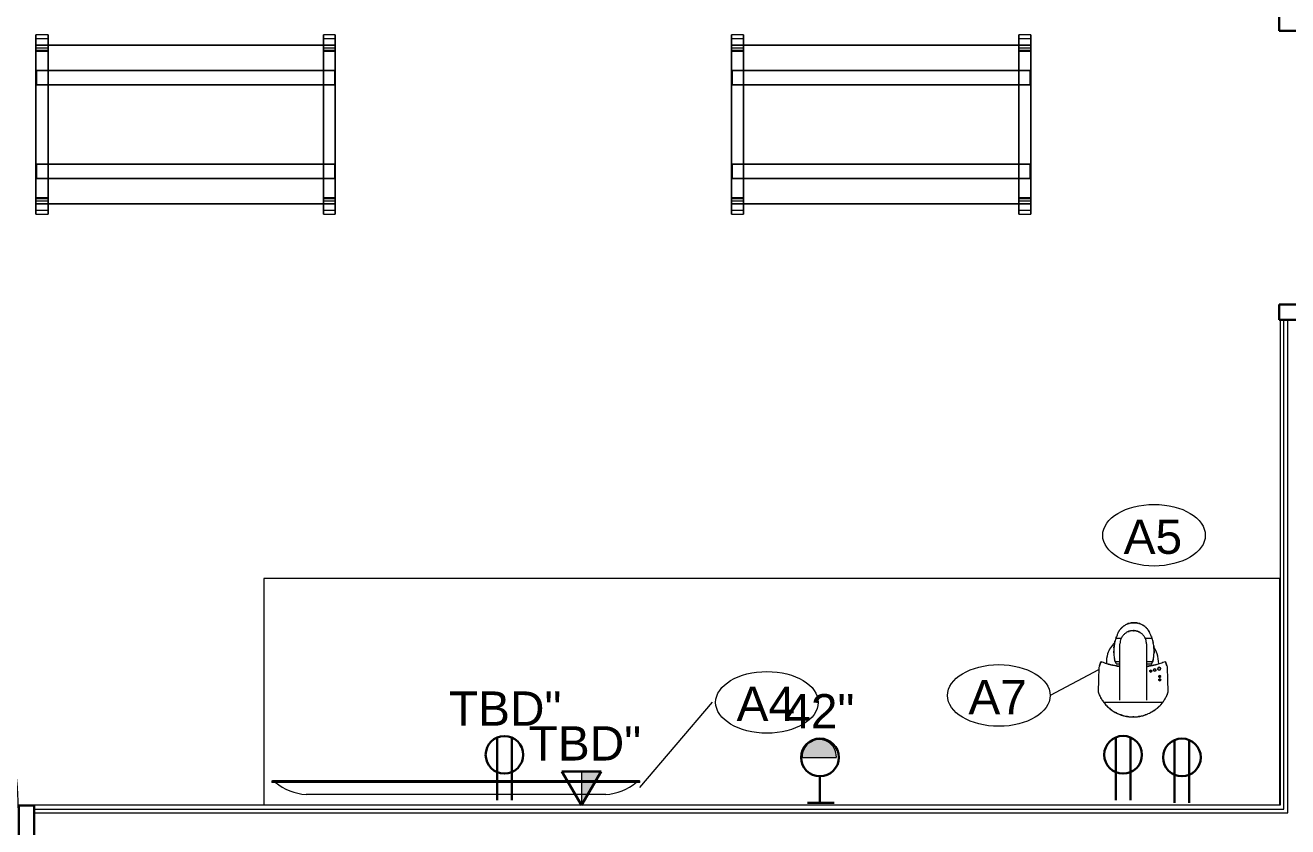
# Model space of a CAD drawing. Header units: inches. Extents: x -1176 to 1482, y -2527 to 978.
# Drawn here: x -269.2 to -103.2, y 353 to 458.4 of the extents above; entities that cross this region are included whole.
import ezdxf

# ---------------------------------------------------------------- set-up
doc = ezdxf.new("R2010")
doc.units = ezdxf.units.IN
doc.header["$MEASUREMENT"] = 0
for name, color, linetype, lineweight in [('A-ANNO-NOTE', 131, 'Continuous', 40), ('A-DOOR', 31, 'Continuous', 18), ('A-DOOR-FRAM', 31, 'Continuous', 30), ('A-WALL', 113, 'Continuous', 18), ('I-FURN', 30, 'Continuous', 9), ('I-WALL', 2, 'Continuous', 18), ('Q-CASE', 31, 'Continuous', 9), ('Q-SPCQ', 91, 'Continuous', 9), ('Q-SPCQ-IDEN', 132, 'Continuous', 9)]:
    doc.layers.add(name, color=color, linetype=linetype, lineweight=lineweight)
doc.styles.add('Arial', font='arial.ttf', dxfattribs={"height": 4.5})
doc.styles.add('Swis721 Lt BT', font='swissl.ttf', dxfattribs={"height": 4.5})

# ---------------------------------------------------------------- blocks, each defined once
blk = doc.blocks.new('Single Flush - D1 3_ X 8_-8250001-3rd Floor Power _ Signal')
at = {"layer": 'A-DOOR', "lineweight": 30}
for p, q in [((16.15625, -2.8125), (17.90625, -2.8125)), ((16.15625, -38.625), (16.15625, -2.8125)), ((17.90625, -2.8125), (17.90625, -38.625)), ((17.90625, -38.625), (16.15625, -38.625))]:
    blk.add_line(p, q, dxfattribs=at)
at = {"layer": 'A-DOOR', "lineweight": 9}
blk.add_arc((17.90625, -2.8125), 35.8125, 179.5, 270, dxfattribs=at)
at = {"layer": 'A-DOOR-FRAM'}
for p, q in [((-20, 2.9375), (-20, -2.8125)), ((-20, 2.9375), (-18, 2.9375)), ((-18, 2.9375), (-18, -2.8125)), ((18.000004, 2.9375), (18.000004, -2.8125)), ((18.000004, 2.9375), (20.000004, 2.9375)), ((20.000004, 2.9375), (20.000004, -2.8125)), ((-20, -2.8125), (-18, -2.8125)), ((18.000004, -2.8125), (20.000004, -2.8125))]:
    blk.add_line(p, q, dxfattribs=at)
blk = doc.blocks.new('Single Flush - D2 3_ X 8_-8252890-3rd Floor Power _ Signal')
at = {"layer": 'A-DOOR', "lineweight": 30}
for p, q in [((16.15625, 38.625), (16.15625, 2.8125)), ((17.90625, 38.625), (16.15625, 38.625)), ((17.90625, 2.8125), (17.90625, 38.625)), ((16.15625, 2.8125), (17.90625, 2.8125))]:
    blk.add_line(p, q, dxfattribs=at)
at = {"layer": 'A-DOOR', "lineweight": 9}
blk.add_arc((17.90625, 2.8125), 35.8125, 90, 180.5, dxfattribs=at)
at = {"layer": 'A-DOOR-FRAM'}
for p, q in [((-20, -2.9375), (-20, 2.8125)), ((-20, 2.8125), (-18, 2.8125)), ((-18, -2.9375), (-18, 2.8125)), ((18.000004, -2.9375), (18.000004, 2.8125)), ((18.000004, 2.8125), (20.000004, 2.8125)), ((20.000004, -2.9375), (20.000004, 2.8125)), ((-20, -2.9375), (-18, -2.9375)), ((18.000004, -2.9375), (20.000004, -2.9375))]:
    blk.add_line(p, q, dxfattribs=at)
blk = doc.blocks.new('iou_bench_straight - Default-6523744-3rd Floor Power _ Signal')
at = {"layer": 'I-FURN'}
for p, q in [((-16.73, 15.3), (-16.73, 16.64)), ((-16.73, 16.64), (-16.73, 16.17)), ((-15.16, 16.64), (-16.73, 16.64)), ((-15.16, 16.17), (-15.16, 16.64)), ((-15.16, 16.64), (-15.16, 15.3)), ((21.06, 15.3), (21.06, 16.64)), ((21.06, 16.64), (21.06, 16.17)), ((22.64, 16.64), (21.06, 16.64)), ((22.64, 16.17), (22.64, 16.64)), ((22.64, 16.64), (22.64, 15.3)), ((-16.73, 16.17), (-16.73, 15.34)), ((-16.73, 15.3), (-16.73, 16.17)), ((-16.73, 16.17), (-16.73, 15.3)), ((-16.73, 16.17), (-15.16, 16.17)), ((-16.73, 15.34), (-16.73, 15.3)), ((-16.73, 15.34), (-15.16, 15.34)), ((22.64, 15.3), (-16.73, 15.3)), ((-16.73, 15.3), (22.64, 15.3)), ((-16.73, 15.3), (-16.73, -5.57)), ((-16.73, -5.57), (-16.73, 15.3)), ((-16.73, 14.89), (-16.73, 15.28)), ((-16.73, 15.28), (-16.73, -5.56)), ((-16.73, 14.6), (-16.73, 15.28)), ((-16.73, 15.28), (-16.73, 14.9)), ((-15.16, 15.28), (-16.73, 15.28)), ((-15.16, 15.34), (-15.16, 16.17)), ((-15.16, 15.3), (-15.16, 16.17)), ((-15.16, 16.17), (-15.16, 15.3)), ((-15.16, 15.3), (-15.16, 15.34)), ((-15.16, 11.95), (-15.16, 15.28)), ((-15.16, 15.28), (-15.16, 14.89)), ((-15.16, 14.9), (-15.16, 15.28)), ((-15.16, 15.28), (-15.16, 14.6)), ((21.06, 16.17), (21.06, 15.34)), ((21.06, 15.3), (21.06, 16.17)), ((21.06, 16.17), (21.06, 15.3)), ((21.06, 16.17), (22.64, 16.17)), ((21.06, 15.34), (21.06, 15.3)), ((21.06, 15.34), (22.64, 15.34)), ((21.06, 14.89), (21.06, 15.28)), ((21.06, 15.28), (21.06, 11.95)), ((21.06, 14.6), (21.06, 15.28)), ((21.06, 15.28), (21.06, 14.9)), ((22.64, 15.28), (21.06, 15.28)), ((22.64, 15.34), (22.64, 16.17)), ((22.64, 15.3), (22.64, 16.17)), ((22.64, 16.17), (22.64, 15.3)), ((22.64, 15.3), (22.64, 15.34)), ((22.64, -5.57), (22.64, 15.3)), ((22.64, 15.3), (22.64, -5.57)), ((22.64, -5.56), (22.64, 15.28)), ((22.64, 15.28), (22.64, 14.89)), ((22.64, 14.9), (22.64, 15.28)), ((22.64, 15.28), (22.64, 14.6)), ((-15.16, 14.9), (-16.73, 14.9)), ((-16.73, -5.16), (-16.73, 14.89)), ((-16.73, 14.89), (-16.73, 14.51)), ((-15.16, 14.89), (-16.73, 14.89)), ((-16.73, -4.87), (-16.73, 14.6)), ((-15.16, 14.6), (-16.73, 14.6)), ((-16.73, 14.51), (-16.73, -4.78)), ((-16.73, 14.51), (-15.16, 14.51)), ((-15.16, 14.89), (-15.16, -5.16)), ((-15.16, 14.51), (-15.16, 14.89)), ((-15.16, 14.6), (-15.16, 11.95)), ((-15.16, 11.95), (-15.16, 14.51)), ((22.64, 14.9), (21.06, 14.9)), ((21.06, -5.16), (21.06, 14.89)), ((21.06, 14.89), (21.06, 14.51)), ((22.64, 14.89), (21.06, 14.89)), ((21.06, 11.95), (21.06, 14.6)), ((22.64, 14.6), (21.06, 14.6)), ((21.06, 14.51), (21.06, 11.95)), ((21.06, 14.51), (22.64, 14.51)), ((22.64, 14.89), (22.64, -5.16)), ((22.64, 14.51), (22.64, 14.89)), ((22.64, 14.6), (22.64, -4.87)), ((22.64, -4.78), (22.64, 14.51)), ((-15.16, 11.95), (-16.65, 11.95)), ((-16.65, 11.95), (22.56, 11.95)), ((-16.65, 11.95), (-16.65, 10.06)), ((-16.65, 10.06), (-16.65, 11.95)), ((21.06, 11.95), (-15.16, 11.95)), ((-15.16, 10.06), (-15.16, 11.95)), ((-15.16, 10.06), (-15.16, 11.95)), ((-15.16, 11.95), (-15.16, 10.06)), ((22.56, 11.95), (21.06, 11.95)), ((21.06, 11.95), (21.06, 10.06)), ((21.06, 10.06), (21.06, 11.95)), ((21.06, 11.95), (21.06, 10.06)), ((22.56, 10.06), (22.56, 11.95)), ((22.56, 11.95), (22.56, 10.06)), ((-16.65, 10.06), (-15.16, 10.06)), ((22.56, 10.06), (-16.65, 10.06)), ((-15.16, 10.06), (21.06, 10.06)), ((-15.16, -0.33), (-15.16, 10.06)), ((-15.16, -0.33), (-15.16, 10.06)), ((-15.16, 10.06), (-15.16, -0.33)), ((21.06, 10.06), (22.56, 10.06)), ((21.06, 10.06), (21.06, -0.33)), ((21.06, -0.33), (21.06, 10.06)), ((21.06, 10.06), (21.06, -0.33)), ((-15.16, -0.33), (-16.65, -0.33)), ((-16.65, -0.33), (22.56, -0.33)), ((-16.65, -0.33), (-16.65, -2.22)), ((-16.65, -2.22), (-16.65, -0.33)), ((21.06, -0.33), (-15.16, -0.33)), ((-15.16, -2.22), (-15.16, -0.33)), ((-15.16, -2.22), (-15.16, -0.33)), ((-15.16, -0.33), (-15.16, -2.22)), ((22.56, -0.33), (21.06, -0.33)), ((21.06, -0.33), (21.06, -2.22)), ((21.06, -2.22), (21.06, -0.33)), ((21.06, -0.33), (21.06, -2.22)), ((22.56, -2.22), (22.56, -0.33)), ((22.56, -0.33), (22.56, -2.22)), ((-16.65, -2.22), (-15.16, -2.22)), ((22.56, -2.22), (-16.65, -2.22)), ((-15.16, -2.22), (21.06, -2.22)), ((-15.16, -5.56), (-15.16, -2.22)), ((-15.16, -4.78), (-15.16, -2.22)), ((-15.16, -2.22), (-15.16, -4.87)), ((21.06, -2.22), (22.56, -2.22)), ((21.06, -2.22), (21.06, -5.56)), ((21.06, -4.87), (21.06, -2.22)), ((21.06, -2.22), (21.06, -4.78)), ((-16.73, -4.78), (-16.73, -5.16)), ((-15.16, -4.78), (-16.73, -4.78)), ((-16.73, -5.56), (-16.73, -4.87)), ((-16.73, -4.87), (-15.16, -4.87)), ((-15.16, -5.16), (-15.16, -4.78)), ((-15.16, -4.87), (-15.16, -5.56)), ((21.06, -4.78), (21.06, -5.16)), ((22.64, -4.78), (21.06, -4.78)), ((21.06, -5.56), (21.06, -4.87)), ((21.06, -4.87), (22.64, -4.87)), ((22.64, -5.16), (22.64, -4.78)), ((22.64, -4.87), (22.64, -5.56)), ((-16.73, -5.56), (-16.73, -5.16)), ((-16.73, -5.16), (-15.16, -5.16)), ((-16.73, -5.17), (-16.73, -5.56)), ((-16.73, -5.17), (-15.16, -5.17)), ((-16.73, -5.56), (-15.16, -5.56)), ((-16.73, -5.57), (22.64, -5.57)), ((22.64, -5.57), (-16.73, -5.57)), ((-16.73, -6.91), (-16.73, -5.57)), ((-16.73, -5.57), (-16.73, -5.61)), ((-16.73, -6.44), (-16.73, -5.57)), ((-16.73, -5.57), (-16.73, -6.44)), ((-16.73, -5.61), (-16.73, -6.44)), ((-15.16, -5.61), (-16.73, -5.61)), ((-16.73, -6.44), (-16.73, -6.91)), ((-15.16, -6.44), (-16.73, -6.44)), ((-15.16, -5.16), (-15.16, -5.56)), ((-15.16, -5.56), (-15.16, -5.17)), ((-15.16, -5.61), (-15.16, -5.57)), ((-15.16, -5.57), (-15.16, -6.91)), ((-15.16, -6.44), (-15.16, -5.57)), ((-15.16, -5.57), (-15.16, -6.44)), ((-15.16, -6.44), (-15.16, -5.61)), ((-15.16, -6.91), (-15.16, -6.44)), ((21.06, -5.56), (21.06, -5.16)), ((21.06, -5.16), (22.64, -5.16)), ((21.06, -5.17), (21.06, -5.56)), ((21.06, -5.17), (22.64, -5.17)), ((21.06, -5.56), (22.64, -5.56)), ((21.06, -6.91), (21.06, -5.57)), ((21.06, -5.57), (21.06, -5.61)), ((21.06, -6.44), (21.06, -5.57)), ((21.06, -5.57), (21.06, -6.44)), ((21.06, -5.61), (21.06, -6.44)), ((22.64, -5.61), (21.06, -5.61)), ((21.06, -6.44), (21.06, -6.91)), ((22.64, -6.44), (21.06, -6.44)), ((22.64, -5.16), (22.64, -5.56)), ((22.64, -5.56), (22.64, -5.17)), ((22.64, -5.61), (22.64, -5.57)), ((22.64, -5.57), (22.64, -6.91)), ((22.64, -6.44), (22.64, -5.57)), ((22.64, -5.57), (22.64, -6.44)), ((22.64, -6.44), (22.64, -5.61)), ((22.64, -6.91), (22.64, -6.44)), ((-16.73, -6.91), (-15.16, -6.91)), ((21.06, -6.91), (22.64, -6.91))]:
    blk.add_line(p, q, dxfattribs=at)
blk = doc.blocks.new('iou_bench_straight - Default-V8-3rd Floor Power _ Signal')
at = {"layer": 'I-FURN'}
for p, q in [((-16.73, 15.3), (-16.73, 16.64)), ((-16.73, 16.64), (-16.73, 16.17)), ((-15.16, 16.64), (-16.73, 16.64)), ((-15.16, 16.17), (-15.16, 16.64)), ((-15.16, 16.64), (-15.16, 15.3)), ((21.06, 15.3), (21.06, 16.64)), ((21.06, 16.64), (21.06, 16.17)), ((22.64, 16.64), (21.06, 16.64)), ((22.64, 16.17), (22.64, 16.64)), ((22.64, 16.64), (22.64, 15.3)), ((-16.73, 16.17), (-16.73, 15.34)), ((-16.73, 15.3), (-16.73, 16.17)), ((-16.73, 16.17), (-16.73, 15.3)), ((-16.73, 16.17), (-15.16, 16.17)), ((-16.73, 15.34), (-16.73, 15.3)), ((-16.73, 15.34), (-15.16, 15.34)), ((22.64, 15.3), (-16.73, 15.3)), ((-16.73, 15.3), (22.64, 15.3)), ((-16.73, 15.3), (-16.73, -5.57)), ((-16.73, -5.57), (-16.73, 15.3)), ((-16.73, 14.89), (-16.73, 15.28)), ((-16.73, 15.28), (-16.73, -5.56)), ((-16.73, 14.6), (-16.73, 15.28)), ((-16.73, 15.28), (-16.73, 14.9)), ((-15.16, 15.28), (-16.73, 15.28)), ((-15.16, 15.34), (-15.16, 16.17)), ((-15.16, 15.3), (-15.16, 16.17)), ((-15.16, 16.17), (-15.16, 15.3)), ((-15.16, 15.3), (-15.16, 15.34)), ((-15.16, 11.95), (-15.16, 15.28)), ((-15.16, 15.28), (-15.16, 14.89)), ((-15.16, 14.9), (-15.16, 15.28)), ((-15.16, 15.28), (-15.16, 14.6)), ((21.06, 16.17), (21.06, 15.34)), ((21.06, 15.3), (21.06, 16.17)), ((21.06, 16.17), (21.06, 15.3)), ((21.06, 16.17), (22.64, 16.17)), ((21.06, 15.34), (21.06, 15.3)), ((21.06, 15.34), (22.64, 15.34)), ((21.06, 14.89), (21.06, 15.28)), ((21.06, 15.28), (21.06, 11.95)), ((21.06, 14.6), (21.06, 15.28)), ((21.06, 15.28), (21.06, 14.9)), ((22.64, 15.28), (21.06, 15.28)), ((22.64, 15.34), (22.64, 16.17)), ((22.64, 15.3), (22.64, 16.17)), ((22.64, 16.17), (22.64, 15.3)), ((22.64, 15.3), (22.64, 15.34)), ((22.64, -5.57), (22.64, 15.3)), ((22.64, 15.3), (22.64, -5.57)), ((22.64, -5.56), (22.64, 15.28)), ((22.64, 15.28), (22.64, 14.89)), ((22.64, 14.9), (22.64, 15.28)), ((22.64, 15.28), (22.64, 14.6)), ((-15.16, 14.9), (-16.73, 14.9)), ((-16.73, -5.16), (-16.73, 14.89)), ((-16.73, 14.89), (-16.73, 14.51)), ((-15.16, 14.89), (-16.73, 14.89)), ((-16.73, -4.87), (-16.73, 14.6)), ((-15.16, 14.6), (-16.73, 14.6)), ((-16.73, 14.51), (-16.73, -4.78)), ((-16.73, 14.51), (-15.16, 14.51)), ((-15.16, 14.89), (-15.16, -5.16)), ((-15.16, 14.51), (-15.16, 14.89)), ((-15.16, 14.6), (-15.16, 11.95)), ((-15.16, 11.95), (-15.16, 14.51)), ((22.64, 14.9), (21.06, 14.9)), ((21.06, -5.16), (21.06, 14.89)), ((21.06, 14.89), (21.06, 14.51)), ((22.64, 14.89), (21.06, 14.89)), ((21.06, 11.95), (21.06, 14.6)), ((22.64, 14.6), (21.06, 14.6)), ((21.06, 14.51), (21.06, 11.95)), ((21.06, 14.51), (22.64, 14.51)), ((22.64, 14.89), (22.64, -5.16)), ((22.64, 14.51), (22.64, 14.89)), ((22.64, 14.6), (22.64, -4.87)), ((22.64, -4.78), (22.64, 14.51)), ((-15.16, 11.95), (-16.65, 11.95)), ((-16.65, 11.95), (22.56, 11.95)), ((-16.65, 11.95), (-16.65, 10.06)), ((-16.65, 10.06), (-16.65, 11.95)), ((21.06, 11.95), (-15.16, 11.95)), ((-15.16, 10.06), (-15.16, 11.95)), ((-15.16, 10.06), (-15.16, 11.95)), ((-15.16, 11.95), (-15.16, 10.06)), ((22.56, 11.95), (21.06, 11.95)), ((21.06, 11.95), (21.06, 10.06)), ((21.06, 10.06), (21.06, 11.95)), ((21.06, 11.95), (21.06, 10.06)), ((22.56, 10.06), (22.56, 11.95)), ((22.56, 11.95), (22.56, 10.06)), ((-16.65, 10.06), (-15.16, 10.06)), ((22.56, 10.06), (-16.65, 10.06)), ((-15.16, 10.06), (21.06, 10.06)), ((-15.16, -0.33), (-15.16, 10.06)), ((-15.16, -0.33), (-15.16, 10.06)), ((-15.16, 10.06), (-15.16, -0.33)), ((21.06, 10.06), (22.56, 10.06)), ((21.06, 10.06), (21.06, -0.33)), ((21.06, -0.33), (21.06, 10.06)), ((21.06, 10.06), (21.06, -0.33)), ((-15.16, -0.33), (-16.65, -0.33)), ((-16.65, -0.33), (22.56, -0.33)), ((-16.65, -0.33), (-16.65, -2.22)), ((-16.65, -2.22), (-16.65, -0.33)), ((21.06, -0.33), (-15.16, -0.33)), ((-15.16, -2.22), (-15.16, -0.33)), ((-15.16, -2.22), (-15.16, -0.33)), ((-15.16, -0.33), (-15.16, -2.22)), ((22.56, -0.33), (21.06, -0.33)), ((21.06, -0.33), (21.06, -2.22)), ((21.06, -2.22), (21.06, -0.33)), ((21.06, -0.33), (21.06, -2.22)), ((22.56, -2.22), (22.56, -0.33)), ((22.56, -0.33), (22.56, -2.22)), ((-16.65, -2.22), (-15.16, -2.22)), ((22.56, -2.22), (-16.65, -2.22)), ((-15.16, -2.22), (21.06, -2.22)), ((-15.16, -5.56), (-15.16, -2.22)), ((-15.16, -4.78), (-15.16, -2.22)), ((-15.16, -2.22), (-15.16, -4.87)), ((21.06, -2.22), (22.56, -2.22)), ((21.06, -2.22), (21.06, -5.56)), ((21.06, -4.87), (21.06, -2.22)), ((21.06, -2.22), (21.06, -4.78)), ((-16.73, -4.78), (-16.73, -5.16)), ((-15.16, -4.78), (-16.73, -4.78)), ((-16.73, -5.56), (-16.73, -4.87)), ((-16.73, -4.87), (-15.16, -4.87)), ((-15.16, -5.16), (-15.16, -4.78)), ((-15.16, -4.87), (-15.16, -5.56)), ((21.06, -4.78), (21.06, -5.16)), ((22.64, -4.78), (21.06, -4.78)), ((21.06, -5.56), (21.06, -4.87)), ((21.06, -4.87), (22.64, -4.87)), ((22.64, -5.16), (22.64, -4.78)), ((22.64, -4.87), (22.64, -5.56)), ((-16.73, -5.56), (-16.73, -5.16)), ((-16.73, -5.16), (-15.16, -5.16)), ((-16.73, -5.17), (-16.73, -5.56)), ((-16.73, -5.17), (-15.16, -5.17)), ((-16.73, -5.56), (-15.16, -5.56)), ((-16.73, -5.57), (22.64, -5.57)), ((22.64, -5.57), (-16.73, -5.57)), ((-16.73, -6.91), (-16.73, -5.57)), ((-16.73, -5.57), (-16.73, -5.61)), ((-16.73, -6.44), (-16.73, -5.57)), ((-16.73, -5.57), (-16.73, -6.44)), ((-16.73, -5.61), (-16.73, -6.44)), ((-15.16, -5.61), (-16.73, -5.61)), ((-16.73, -6.44), (-16.73, -6.91)), ((-15.16, -6.44), (-16.73, -6.44)), ((-15.16, -5.16), (-15.16, -5.56)), ((-15.16, -5.56), (-15.16, -5.17)), ((-15.16, -5.61), (-15.16, -5.57)), ((-15.16, -5.57), (-15.16, -6.91)), ((-15.16, -6.44), (-15.16, -5.57)), ((-15.16, -5.57), (-15.16, -6.44)), ((-15.16, -6.44), (-15.16, -5.61)), ((-15.16, -6.91), (-15.16, -6.44)), ((21.06, -5.56), (21.06, -5.16)), ((21.06, -5.16), (22.64, -5.16)), ((21.06, -5.17), (21.06, -5.56)), ((21.06, -5.17), (22.64, -5.17)), ((21.06, -5.56), (22.64, -5.56)), ((21.06, -6.91), (21.06, -5.57)), ((21.06, -5.57), (21.06, -5.61)), ((21.06, -6.44), (21.06, -5.57)), ((21.06, -5.57), (21.06, -6.44)), ((21.06, -5.61), (21.06, -6.44)), ((22.64, -5.61), (21.06, -5.61)), ((21.06, -6.44), (21.06, -6.91)), ((22.64, -6.44), (21.06, -6.44)), ((22.64, -5.16), (22.64, -5.56)), ((22.64, -5.56), (22.64, -5.17)), ((22.64, -5.61), (22.64, -5.57)), ((22.64, -5.57), (22.64, -6.91)), ((22.64, -6.44), (22.64, -5.57)), ((22.64, -5.57), (22.64, -6.44)), ((22.64, -6.44), (22.64, -5.61)), ((22.64, -6.91), (22.64, -6.44)), ((-16.73, -6.91), (-15.16, -6.91)), ((21.06, -6.91), (22.64, -6.91))]:
    blk.add_line(p, q, dxfattribs=at)
blk = doc.blocks.new('A-Flat_Screen_TV - OLED 55BGP 55_-7077464-3rd Floor Power _ Signal')
at = {"layer": 'Q-SPCQ'}
for p, q in [((-24.14, 0.06), (24.14, 0.06)), ((-24.14, 0.06), (-24.14, 0)), ((24.14, 0), (24.14, 0.06)), ((-24.2, 0), (24.2, 0)), ((-24.2, 0), (-24.2, -0.19)), ((24.2, -0.19), (-24.2, -0.19)), ((24.2, -0.19), (24.2, 0)), ((19.7, -1.81), (-19.7, -1.81))]:
    blk.add_line(p, q, dxfattribs=at)
for centre, start, end in [((-19.1, 5.58), 231.0344, 265.3628), ((19.1, 5.58), 274.6372, 308.9656)]:
    blk.add_arc(centre, 7.41, start, end, dxfattribs=at)
blk = doc.blocks.new('Desk64 - Desk-7130718-3rd Floor Power _ Signal')
at = {"layer": 'Q-CASE'}
for p, q in [((2338.85, 451.01), (2205.18, 451.01)), ((2205.18, 451.01), (2205.18, 421.18)), ((2338.85, 421.18), (2338.85, 451.01))]:
    blk.add_line(p, q, dxfattribs=at)
blk = doc.blocks.new('Keurig_Coffee_Maker_18764 - Keurig_Coffee_Maker_18764-V68-3rd Floor Power _ Signal')
at = {"layer": 'Q-SPCQ'}
for p, q in [((-1.56, 3.82), (-2.29, 3.82)), ((-0.61, 4.75), (-0.53, 4.77)), ((-0.53, 4.77), (-0.61, 4.75)), ((-0.61, 4.75), (-0.53, 4.77)), ((-0.53, 4.77), (-0.61, 4.75)), ((-0.61, 4.75), (-0.53, 4.77)), ((-0.53, 4.77), (-0.61, 4.75)), ((-0.61, 4.75), (-0.6, 4.72)), ((-0.61, 4.75), (-0.6, 4.72)), ((-0.61, 4.75), (-0.6, 4.72)), ((-0.6, 4.72), (-0.52, 4.74)), ((-0.52, 4.74), (-0.6, 4.72)), ((-0.6, 4.72), (-0.52, 4.74)), ((-0.52, 4.74), (-0.6, 4.72)), ((-0.6, 4.72), (-0.52, 4.74)), ((-0.52, 4.74), (-0.6, 4.72)), ((-0.52, 4.74), (-0.53, 4.77)), ((-0.52, 4.74), (-0.53, 4.77)), ((-0.52, 4.74), (-0.53, 4.77)), ((-0.51, 4.78), (-0.43, 4.8)), ((-0.51, 4.78), (-0.51, 4.75)), ((-0.43, 4.77), (-0.51, 4.75)), ((-0.43, 4.8), (-0.36, 4.82)), ((-0.43, 4.77), (-0.43, 4.8)), ((-0.35, 4.79), (-0.43, 4.77)), ((-0.36, 4.82), (-0.35, 4.79)), ((-0.31, 4.83), (-0.11, 4.85)), ((-0.31, 4.83), (-0.3, 4.8)), ((-0.11, 4.82), (-0.3, 4.8)), ((-0.11, 4.85), (-0.11, 4.82)), ((-0.04, 4.86), (0.03, 4.85)), ((-0.04, 4.86), (-0.04, 4.82)), ((0.03, 4.82), (-0.04, 4.82)), ((0.03, 4.85), (0.13, 4.85)), ((0.13, 4.85), (0.03, 4.85)), ((0.03, 4.82), (0.03, 4.85)), ((0.03, 4.82), (0.12, 4.82)), ((0.12, 4.82), (0.03, 4.82)), ((0.13, 4.85), (0.12, 4.82)), ((0.2, 4.81), (0.12, 4.82)), ((0.13, 4.85), (0.2, 4.84)), ((0.2, 4.84), (0.2, 4.81)), ((0.27, 4.8), (0.28, 4.83)), ((0.3, 4.8), (0.27, 4.8)), ((0.28, 4.83), (0.44, 4.8)), ((0.43, 4.77), (0.36, 4.78)), ((0.49, 4.75), (0.43, 4.77)), ((0.44, 4.8), (0.5, 4.78)), ((0.44, 4.8), (0.44, 4.8)), ((0.44, 4.8), (0.44, 4.8)), ((0.45, 4.8), (0.44, 4.77)), ((0.47, 4.79), (0.46, 4.76)), ((0.52, 4.75), (0.46, 4.76)), ((0.46, 4.76), (0.49, 4.75)), ((0.5, 4.78), (0.47, 4.79)), ((0.47, 4.79), (0.52, 4.78)), ((0.49, 4.75), (0.5, 4.78)), ((0.5, 4.78), (0.49, 4.75)), ((0.5, 4.78), (0.49, 4.75)), ((0.49, 4.75), (0.49, 4.75)), ((0.5, 4.75), (0.51, 4.78)), ((0.5, 4.78), (0.5, 4.78)), ((0.52, 4.78), (0.52, 4.75)), ((0.58, 4.76), (0.57, 4.73)), ((0.64, 4.7), (0.57, 4.73)), ((0.58, 4.76), (0.65, 4.73)), ((0.64, 4.7), (0.65, 4.73)), ((0.71, 4.71), (0.7, 4.68)), ((0.74, 4.66), (0.7, 4.68)), ((0.7, 4.68), (0.74, 4.66)), ((0.75, 4.69), (0.71, 4.71)), ((0.71, 4.71), (0.76, 4.68)), ((0.89, 4.58), (0.74, 4.66)), ((0.76, 4.68), (0.9, 4.61)), ((0.91, 4.61), (0.89, 4.58)), ((0.9, 4.61), (0.89, 4.58)), ((2.47, 3.82), (1.56, 3.82)), ((-1.75, -4.31), (-1.75, 3.08)), ((1.75, 3.08), (1.75, -4.31)), ((-2.38, 0.79), (-1.75, 0.79)), ((-2.24, 0.47), (-1.75, 0.47)), ((1.75, 0.79), (2.56, 0.79)), ((1.75, 0.47), (2.42, 0.47)), ((-3.9, -4.57), (3.9, -4.57)), ((0, -6.52), (-0.05, -6.52)), ((0, -6.52), (-0.05, -6.52)), ((2.55, -5.79), (2.53, -5.79))]:
    blk.add_line(p, q, dxfattribs=at)
at = {"layer": 'Q-SPCQ', "flags": 128}
for points in [[(-4.52, -0.02), (-4.56, -1.59), (-4.6, -3.21)], [(4.6, -3.21), (4.56, -1.59), (4.52, -0.02)]]:
    blk.add_lwpolyline(points, dxfattribs=at)
at = {"layer": 'Q-SPCQ'}
for centre, radius, start, end in [((-0.11, 0.74), 3.42, 162.0251, 183.9632), ((-0.11, 0.74), 3.42, 133.2151, 162.0251), ((-0.11, 0.74), 3.42, 17.9749, 33.9816), ((-1.51, 0.29), 4.88, 2.0734, 17.9749), ((0, 12.51), 12.51, 252.7803, 257.1927), ((0, 12.51), 12.51, 253.7595, 261.925), ((0, 12.51), 12.51, 259.0261, 261.9487), ((0, 12.51), 12.51, 278.0789, 285.4279), ((3.4, -0.17), 0.187, 90, 270), ((3.4, -0.17), 0.187, 270, 90), ((2.3, -0.48), 0.125, 90, 270), ((2.3, -0.48), 0.125, 270, 90), ((2.84, -0.34), 0.156, 90, 270), ((2.84, -0.34), 0.156, 270, 90), ((3.48, -1.19), 0.125, 90, 270), ((3.48, -1.64), 0.125, 90, 270), ((3.48, -1.19), 0.125, 270, 90), ((3.48, -1.64), 0.125, 270, 90), ((-0.02, -1.68), 4.83, 219.3983, 221.0457), ((-0.02, -1.68), 4.83, 228.1639, 230.5343), ((-0.02, -1.68), 4.83, 239.6592, 240.0724)]:
    blk.add_arc(centre, radius, start, end, dxfattribs=at)
for points, knots in [([(2.14, 4.62), (2.07, 4.77), (1.89, 5.05), (1.52, 5.4), (1.09, 5.67), (0.61, 5.84), (0.09, 5.9), (-0.42, 5.84), (-0.91, 5.67), (-1.27, 5.44), (-1.52, 5.22), (-1.75, 4.98), (-1.88, 4.77), (-1.96, 4.62)], [0, 0, 0, 0, 0.1, 0.2, 0.3, 0.4, 0.5, 0.6, 0.7, 0.8, 0.85, 0.9, 1, 1, 1, 1]), ([(-1.9, 4.72), (-1.84, 4.83), (-1.7, 5.03), (-1.52, 5.23), (-1.41, 5.32), (-1.39, 5.34)], [0, 0, 0, 0, 0.3333333, 0.6666667, 0.7278989, 0.7278989, 0.7278989, 0.7278989]), ([(-0.84, 5.68), (-0.81, 5.69), (-0.71, 5.73), (-0.61, 5.77), (-0.54, 5.79)], [0.1340386, 0.1340386, 0.1340386, 0.1340386, 0.1666667, 0.256932, 0.256932, 0.256932, 0.256932]), ([(-0.38, 5.83), (-0.37, 5.83), (-0.07, 5.89), (0.25, 5.88), (0.55, 5.83), (0.57, 5.83)], [0.3167664, 0.3167664, 0.3167664, 0.3167664, 0.3333333, 0.6666667, 0.6830273, 0.6830273, 0.6830273, 0.6830273]), ([(0.72, 5.79), (0.8, 5.77), (0.9, 5.74), (1, 5.69), (1.02, 5.68)], [0.7426327, 0.7426327, 0.7426327, 0.7426327, 0.8333333, 0.8657703, 0.8657703, 0.8657703, 0.8657703]), ([(1.57, 5.34), (1.59, 5.32), (1.7, 5.23), (1.89, 5.03), (2.02, 4.83), (2.09, 4.72)], [0.2720939, 0.2720939, 0.2720939, 0.2720939, 0.3333333, 0.6666667, 1, 1, 1, 1]), ([(1.75, 3.08), (1.75, 3.18), (1.73, 3.38), (1.66, 3.67), (1.55, 3.9), (1.45, 4.07), (1.36, 4.19), (1.26, 4.3), (1.14, 4.4), (1.02, 4.5), (0.9, 4.58), (0.76, 4.65), (0.62, 4.72), (0.47, 4.77), (0.3, 4.8), (0.12, 4.83), (-0.08, 4.83), (-0.28, 4.81), (-0.47, 4.77), (-0.65, 4.7), (-0.83, 4.62), (-0.99, 4.52), (-1.15, 4.4), (-1.28, 4.27), (-1.4, 4.13), (-1.51, 3.97), (-1.62, 3.75), (-1.72, 3.46), (-1.75, 3.21), (-1.75, 3.08)], [0, 0, 0, 0, 0.055556, 0.111111, 0.166667, 0.194444, 0.222222, 0.25, 0.277778, 0.305556, 0.333333, 0.361111, 0.388889, 0.416667, 0.444444, 0.479167, 0.513889, 0.548611, 0.583333, 0.618056, 0.652778, 0.6875, 0.722222, 0.756944, 0.791667, 0.826389, 0.861111, 0.930556, 1, 1, 1, 1]), ([(2.39, 4.05), (2.4, 4.03), (2.42, 3.98), (2.43, 3.94), (2.44, 3.93)], [0.17849533, 0.17849533, 0.17849533, 0.17849533, 0.2, 0.21629659, 0.21629659, 0.21629659, 0.21629659]), ([(2.56, 3.52), (2.58, 3.45), (2.6, 3.36), (2.62, 3.27), (2.62, 3.26)], [0.3370694, 0.3370694, 0.3370694, 0.3370694, 0.4, 0.41654848, 0.41654848, 0.41654848, 0.41654848]), ([(-2.54, 2.59), (-2.54, 2.6), (-2.53, 2.69), (-2.52, 2.78), (-2.51, 2.86)], [0.38887206, 0.38887206, 0.38887206, 0.38887206, 0.4, 0.46606846, 0.46606846, 0.46606846, 0.46606846]), ([(-1.75, 0.12), (-1.82, 0.13), (-2.22, 0.19), (-2.62, 0.27), (-2.94, 0.35)], [0.7961311, 0.7961311, 0.7961311, 0.7961311, 0.8333333, 1, 1, 1, 1]), ([(-2.33, 0.67), (-2.34, 0.68), (-2.34, 0.7), (-2.36, 0.74), (-2.38, 0.79), (-2.39, 0.83), (-2.4, 0.85)], [0.8338778, 0.8338778, 0.8338778, 0.8338778, 0.8611111, 0.8888889, 0.9444444, 1, 1, 1, 1]), ([(-2.38, 0.79), (-2.37, 0.77), (-2.36, 0.73), (-2.34, 0.68), (-2.32, 0.65), (-2.31, 0.62), (-2.3, 0.6), (-2.29, 0.58), (-2.28, 0.56), (-2.27, 0.54), (-2.26, 0.52), (-2.26, 0.51), (-2.25, 0.49), (-2.24, 0.48), (-2.24, 0.47), (-2.24, 0.47), (-2.24, 0.47)], [0, 0, 0, 0, 0.0555556, 0.1111111, 0.1388889, 0.1666667, 0.1944444, 0.2222222, 0.25, 0.2777778, 0.3055556, 0.3333333, 0.3611111, 0.3888889, 0.4444444, 0.4737946, 0.4737946, 0.4737946, 0.4737946]), ([(2.94, 0.35), (2.62, 0.27), (2.22, 0.19), (1.82, 0.13), (1.75, 0.12)], [0, 0, 0, 0, 0.1666667, 0.2038782, 0.2038782, 0.2038782, 0.2038782]), ([(1.86, 0.14), (1.93, 0.15), (2.29, 0.21), (2.65, 0.28), (2.94, 0.35)], [0.8149744, 0.8149744, 0.8149744, 0.8149744, 0.85, 1, 1, 1, 1]), ([(2.42, 0.47), (2.42, 0.47), (2.42, 0.47), (2.43, 0.48), (2.43, 0.49), (2.44, 0.51), (2.45, 0.53), (2.46, 0.55), (2.47, 0.57), (2.48, 0.58), (2.48, 0.6), (2.49, 0.62), (2.51, 0.66), (2.53, 0.72), (2.55, 0.76), (2.56, 0.79)], [0.5262054, 0.5262054, 0.5262054, 0.5262054, 0.5555556, 0.6111111, 0.6388889, 0.6666667, 0.7083333, 0.75, 0.7708333, 0.78125, 0.7916667, 0.8333333, 0.875, 0.9166667, 1, 1, 1, 1]), ([(2.58, 0.85), (2.58, 0.83), (2.56, 0.79), (2.54, 0.74), (2.53, 0.7), (2.52, 0.68), (2.52, 0.67)], [0, 0, 0, 0, 0.0555556, 0.1111111, 0.1388889, 0.1661222, 0.1661222, 0.1661222, 0.1661222]), ([(3.33, 0.01), (3.34, 0.01), (3.36, 0.02), (3.38, 0.02), (3.4, 0.02)], [0.8888889, 0.8888889, 0.8888889, 0.8888889, 0.9305556, 1, 1, 1, 1]), ([(3.4, 0.02), (3.41, 0.02), (3.42, 0.02), (3.44, 0.01), (3.44, 0.01)], [0, 0, 0, 0, 0.05555556, 0.07172864, 0.07172864, 0.07172864, 0.07172864]), ([(2.3, -0.6), (2.3, -0.6), (2.28, -0.6), (2.26, -0.6), (2.24, -0.59), (2.23, -0.58), (2.22, -0.57), (2.21, -0.56), (2.19, -0.53), (2.18, -0.5), (2.18, -0.46), (2.19, -0.42), (2.2, -0.4), (2.22, -0.39), (2.23, -0.38), (2.26, -0.36), (2.28, -0.35), (2.3, -0.35)], [0, 0, 0, 0, 0.055556, 0.111111, 0.166667, 0.194444, 0.222222, 0.277778, 0.333333, 0.444444, 0.583333, 0.652778, 0.722222, 0.756944, 0.791667, 0.861111, 1, 1, 1, 1]), ([(2.3, -0.35), (2.31, -0.35), (2.32, -0.36), (2.34, -0.36), (2.35, -0.36), (2.36, -0.37), (2.38, -0.38), (2.39, -0.39), (2.4, -0.4), (2.42, -0.42), (2.43, -0.46), (2.43, -0.5), (2.42, -0.54), (2.4, -0.55), (2.39, -0.57), (2.38, -0.58), (2.35, -0.6), (2.32, -0.6), (2.3, -0.6)], [0, 0, 0, 0, 0.055556, 0.083333, 0.111111, 0.166667, 0.194444, 0.222222, 0.277778, 0.333333, 0.444444, 0.583333, 0.652778, 0.722222, 0.756944, 0.791667, 0.861111, 1, 1, 1, 1]), ([(2.74, -0.45), (2.73, -0.45), (2.72, -0.43), (2.7, -0.4), (2.68, -0.36), (2.69, -0.31), (2.7, -0.26), (2.72, -0.24), (2.73, -0.22), (2.74, -0.21), (2.76, -0.2), (2.77, -0.2), (2.78, -0.19), (2.79, -0.19)], [0.2222222, 0.2222222, 0.2222222, 0.2222222, 0.2777778, 0.3333333, 0.4444444, 0.5833333, 0.6527778, 0.7222222, 0.7569444, 0.7916667, 0.8263889, 0.8611111, 0.8888889, 0.8888889, 0.8888889, 0.8888889]), ([(2.84, -0.18), (2.85, -0.18), (2.87, -0.18), (2.88, -0.18), (2.9, -0.19), (2.92, -0.2), (2.93, -0.21), (2.94, -0.21), (2.94, -0.22)], [0, 0, 0, 0, 0.0555556, 0.0833333, 0.1111111, 0.1666667, 0.1944444, 0.2222222, 0.2222222, 0.2222222, 0.2222222]), ([(2.98, -0.26), (2.99, -0.27), (3, -0.31), (3, -0.36), (2.98, -0.41), (2.97, -0.43), (2.95, -0.45), (2.94, -0.46), (2.93, -0.47), (2.89, -0.48), (2.87, -0.49), (2.84, -0.49)], [0.3333333, 0.3333333, 0.3333333, 0.3333333, 0.4444444, 0.5833333, 0.6527778, 0.7222222, 0.7569444, 0.7916667, 0.8263889, 0.8611111, 1, 1, 1, 1]), ([(3.21, -0.14), (3.21, -0.13), (3.22, -0.11), (3.22, -0.09), (3.23, -0.08), (3.23, -0.08)], [0.5555556, 0.5555556, 0.5555556, 0.5555556, 0.5833333, 0.6527778, 0.6666667, 0.6666667, 0.6666667, 0.6666667]), ([(3.27, -0.31), (3.27, -0.3), (3.25, -0.29), (3.23, -0.25), (3.21, -0.21), (3.21, -0.18), (3.21, -0.17)], [0.2222222, 0.2222222, 0.2222222, 0.2222222, 0.2777778, 0.3333333, 0.4444444, 0.4882459, 0.4882459, 0.4882459, 0.4882459]), ([(3.4, -0.36), (3.39, -0.36), (3.37, -0.35), (3.35, -0.35), (3.34, -0.35), (3.33, -0.34)], [0, 0, 0, 0, 0.0555556, 0.0833333, 0.1111111, 0.1111111, 0.1111111, 0.1111111]), ([(3.48, -1.31), (3.47, -1.31), (3.46, -1.31), (3.44, -1.31), (3.42, -1.3), (3.4, -1.28), (3.39, -1.27), (3.37, -1.24), (3.36, -1.21), (3.36, -1.16), (3.37, -1.13), (3.38, -1.11), (3.39, -1.1), (3.41, -1.09), (3.44, -1.07), (3.46, -1.06), (3.48, -1.06)], [0, 0, 0, 0, 0.055556, 0.111111, 0.166667, 0.222222, 0.277778, 0.333333, 0.444444, 0.583333, 0.652778, 0.722222, 0.756944, 0.791667, 0.861111, 1, 1, 1, 1]), ([(3.36, -1.66), (3.36, -1.64), (3.36, -1.61), (3.37, -1.58), (3.39, -1.56), (3.4, -1.54), (3.44, -1.52), (3.46, -1.51), (3.48, -1.51)], [0.4444444, 0.4444444, 0.4444444, 0.4444444, 0.5833333, 0.6527778, 0.7222222, 0.7916667, 0.8611111, 1, 1, 1, 1]), ([(3.48, -1.06), (3.49, -1.06), (3.51, -1.06), (3.53, -1.07), (3.55, -1.08), (3.56, -1.09), (3.58, -1.11), (3.6, -1.13), (3.61, -1.17), (3.61, -1.19), (3.61, -1.21)], [0, 0, 0, 0, 0.0555556, 0.1111111, 0.1666667, 0.2222222, 0.2777778, 0.3333333, 0.4444444, 0.5555556, 0.5555556, 0.5555556, 0.5555556]), ([(3.59, -1.25), (3.59, -1.26), (3.58, -1.27), (3.56, -1.29), (3.53, -1.31), (3.5, -1.31), (3.48, -1.31)], [0.6666667, 0.6666667, 0.6666667, 0.6666667, 0.7222222, 0.7916667, 0.8611111, 1, 1, 1, 1]), ([(3.48, -1.51), (3.49, -1.51), (3.51, -1.51), (3.53, -1.52), (3.55, -1.53), (3.56, -1.54), (3.58, -1.56), (3.6, -1.58), (3.61, -1.61), (3.61, -1.64), (3.61, -1.66)], [0, 0, 0, 0, 0.0555556, 0.1111111, 0.1666667, 0.2222222, 0.2777778, 0.3333333, 0.4444444, 0.5555556, 0.5555556, 0.5555556, 0.5555556]), ([(3.5, -0.01), (3.5, -0.01), (3.51, -0.02), (3.53, -0.03), (3.54, -0.05), (3.57, -0.09), (3.59, -0.14), (3.59, -0.18), (3.58, -0.2)], [0.1737723, 0.1737723, 0.1737723, 0.1737723, 0.1944444, 0.2222222, 0.2777778, 0.3333333, 0.4444444, 0.5555556, 0.5555556, 0.5555556, 0.5555556]), ([(3.58, -0.23), (3.57, -0.24), (3.56, -0.26), (3.55, -0.28), (3.53, -0.3), (3.52, -0.31), (3.52, -0.31)], [0.6069174, 0.6069174, 0.6069174, 0.6069174, 0.6527778, 0.7222222, 0.7569444, 0.7777778, 0.7777778, 0.7777778, 0.7777778]), ([(3.59, -1.7), (3.59, -1.7), (3.58, -1.72), (3.56, -1.73), (3.53, -1.75), (3.5, -1.76), (3.48, -1.76)], [0.6666667, 0.6666667, 0.6666667, 0.6666667, 0.7222222, 0.7916667, 0.8611111, 1, 1, 1, 1]), ([(-4.28, -3.96), (-4.26, -4), (-4.23, -4.06), (-4.2, -4.11), (-4.2, -4.12)], [0.3713401, 0.3713401, 0.3713401, 0.3713401, 0.5, 0.5248828, 0.5248828, 0.5248828, 0.5248828]), ([(-4.2, -4.12), (-4.2, -4.11), (-4.23, -4.06), (-4.26, -4), (-4.28, -3.96)], [0.4751172, 0.4751172, 0.4751172, 0.4751172, 0.5, 0.6286599, 0.6286599, 0.6286599, 0.6286599]), ([(-3.9, -4.57), (-3.77, -4.75), (-3.49, -5.07), (-3.02, -5.49), (-2.6, -5.78), (-2.29, -5.96), (-2.11, -6.05), (-1.94, -6.12), (-1.75, -6.2), (-1.57, -6.27), (-1.44, -6.31), (-1.36, -6.33), (-1.24, -6.36), (-1.07, -6.41), (-0.88, -6.44), (-0.76, -6.46), (-0.68, -6.47), (-0.53, -6.49), (-0.32, -6.51), (-0.14, -6.52), (-0.05, -6.52)], [0, 0, 0, 0, 0.142857, 0.285714, 0.428571, 0.5, 0.535714, 0.571429, 0.625, 0.678571, 0.705357, 0.71875, 0.732143, 0.785714, 0.839286, 0.852679, 0.866071, 0.892857, 0.946429, 1, 1, 1, 1]), ([(3.85, -4.63), (3.84, -4.65), (3.75, -4.77), (3.65, -4.88), (3.56, -4.97)], [0.3739159, 0.3739159, 0.3739159, 0.3739159, 0.4, 0.5097654, 0.5097654, 0.5097654, 0.5097654]), ([(-3.44, -5.1), (-3.43, -5.11), (-3.38, -5.16), (-3.33, -5.21), (-3.29, -5.25)], [0.23427003, 0.23427003, 0.23427003, 0.23427003, 0.25, 0.30481789, 0.30481789, 0.30481789, 0.30481789]), ([(-3.29, -5.25), (-3.33, -5.21), (-3.38, -5.16), (-3.43, -5.11), (-3.44, -5.1)], [0.79638486, 0.79638486, 0.79638486, 0.79638486, 0.83333333, 0.8435005, 0.8435005, 0.8435005, 0.8435005]), ([(-2.72, -5.7), (-2.76, -5.67), (-2.83, -5.62), (-2.89, -5.58), (-2.92, -5.56)], [0.63255371, 0.63255371, 0.63255371, 0.63255371, 0.66666667, 0.68782663, 0.68782663, 0.68782663, 0.68782663]), ([(-2.91, -5.56), (-2.89, -5.58), (-2.82, -5.63), (-2.75, -5.68), (-2.71, -5.7)], [0.46748557, 0.46748557, 0.46748557, 0.46748557, 0.5, 0.54988363, 0.54988363, 0.54988363, 0.54988363]), ([(-2.32, -5.94), (-2.28, -5.96), (-2.2, -6), (-2.13, -6.03), (-2.1, -6.05)], [0.7023309, 0.7023309, 0.7023309, 0.7023309, 0.75, 0.78527969, 0.78527969, 0.78527969, 0.78527969]), ([(-1.45, -6.3), (-1.48, -6.29), (-1.55, -6.27), (-1.62, -6.25), (-1.68, -6.23)], [0.3190358, 0.3190358, 0.3190358, 0.3190358, 0.33333333, 0.37139588, 0.37139588, 0.37139588, 0.37139588]), ([(-0.77, -6.46), (-0.78, -6.46), (-0.84, -6.45), (-0.9, -6.44), (-0.95, -6.43)], [0.1610836, 0.1610836, 0.1610836, 0.1610836, 0.16666667, 0.2032532, 0.2032532, 0.2032532, 0.2032532]), ([(0, -6.52), (0.09, -6.52), (0.26, -6.51), (0.47, -6.49), (0.63, -6.47), (0.76, -6.45), (0.88, -6.43), (1.02, -6.4), (1.17, -6.37), (1.31, -6.33), (1.42, -6.3), (1.53, -6.26), (1.67, -6.21), (1.83, -6.15), (2.04, -6.06), (2.19, -5.98), (2.29, -5.93)], [0, 0, 0, 0, 0.1, 0.2, 0.25, 0.3, 0.35, 0.4, 0.475, 0.55, 0.5875, 0.625, 0.7, 0.775, 0.85, 1, 1, 1, 1]), ([(0.71, -6.46), (0.74, -6.46), (0.79, -6.45), (0.84, -6.44), (0.86, -6.44)], [0.29875922, 0.29875922, 0.29875922, 0.29875922, 0.33333333, 0.3619925, 0.3619925, 0.3619925, 0.3619925]), ([(0.86, -6.44), (0.84, -6.44), (0.79, -6.45), (0.74, -6.46), (0.71, -6.46)], [0.6380075, 0.6380075, 0.6380075, 0.6380075, 0.66666667, 0.70124078, 0.70124078, 0.70124078, 0.70124078]), ([(1.52, -6.26), (1.54, -6.26), (1.57, -6.25), (1.6, -6.23), (1.62, -6.23)], [0.65060949, 0.65060949, 0.65060949, 0.65060949, 0.66666667, 0.69577662, 0.69577662, 0.69577662, 0.69577662]), ([(1.62, -6.23), (1.6, -6.23), (1.57, -6.25), (1.54, -6.26), (1.52, -6.26)], [0.30422338, 0.30422338, 0.30422338, 0.30422338, 0.33333333, 0.34939051, 0.34939051, 0.34939051, 0.34939051]), ([(2.85, -5.59), (2.8, -5.62), (2.62, -5.75), (2.43, -5.85), (2.29, -5.93)], [0.8, 0.8, 0.8, 0.8, 0.85, 1, 1, 1, 1]), ([(3.04, -5.45), (3.15, -5.37), (3.27, -5.27), (3.38, -5.16), (3.39, -5.15)], [0.2716855, 0.2716855, 0.2716855, 0.2716855, 0.4, 0.414526, 0.414526, 0.414526, 0.414526]), ([(3.39, -5.15), (3.3, -5.23), (3.18, -5.34), (3.06, -5.44), (3.04, -5.45)], [0.585474, 0.585474, 0.585474, 0.585474, 0.7, 0.7283145, 0.7283145, 0.7283145, 0.7283145])]:
    blk.add_open_spline(points, degree=3, knots=knots, dxfattribs=at)
for points in [[(-1.27, 5.43), (-1.23, 5.46), (-1.19, 5.49), (-1.15, 5.51)], [(-1.15, 5.51), (-1.1, 5.54), (-1.05, 5.57), (-1, 5.6)], [(1.19, 5.6), (1.24, 5.57), (1.28, 5.54), (1.33, 5.51)], [(1.33, 5.51), (1.37, 5.49), (1.41, 5.46), (1.45, 5.43)], [(-2.29, 3.82), (-2.36, 3.62), (-2.46, 3.2), (-2.56, 2.55), (-2.57, 1.89), (-2.53, 1.46), (-2.49, 1.24)], [(-2.44, 3.26), (-2.42, 3.35), (-2.4, 3.44), (-2.38, 3.53)], [(-1.96, 4.62), (-2.02, 4.49), (-2.14, 4.23), (-2.24, 3.96), (-2.29, 3.82)], [(-2.25, 3.92), (-2.24, 3.97), (-2.22, 4.01), (-2.21, 4.05)], [(-1.96, 4.62), (-1.95, 4.63), (-1.93, 4.67), (-1.91, 4.71), (-1.9, 4.72)], [(2.09, 4.72), (2.1, 4.71), (2.12, 4.67), (2.13, 4.63), (2.14, 4.62)], [(2.47, 3.82), (2.43, 3.96), (2.33, 4.23), (2.21, 4.49), (2.14, 4.62)], [(2.68, 1.24), (2.71, 1.46), (2.75, 1.89), (2.74, 2.55), (2.65, 3.2), (2.54, 3.62), (2.47, 3.82)], [(-2.56, 1.93), (-2.56, 2), (-2.56, 2.07), (-2.56, 2.15)], [(2.69, 2.85), (2.71, 2.77), (2.72, 2.68), (2.73, 2.59)], [(2.74, 2.15), (2.75, 2.08), (2.74, 2), (2.74, 1.93)], [(-4.23, 0.74), (-4.29, 0.61), (-4.39, 0.36), (-4.48, 0.11), (-4.52, -0.02)], [(-4.23, 0.74), (-4.27, 0.65), (-4.34, 0.48), (-4.41, 0.31), (-4.44, 0.22)], [(-4.44, 0.22), (-4.41, 0.31), (-4.34, 0.48), (-4.27, 0.65), (-4.23, 0.74)], [(-2.94, 0.35), (-3.15, 0.4), (-3.59, 0.52), (-4.02, 0.66), (-4.23, 0.74)], [(-2.94, 0.35), (-2.58, 0.26), (-2.22, 0.19), (-1.86, 0.14)], [(-2.49, 1.24), (-2.48, 1.17), (-2.45, 1.01), (-2.4, 0.86), (-2.38, 0.79)], [(-2.4, 0.85), (-2.42, 0.92), (-2.44, 0.98), (-2.45, 1.05)], [(-1.81, 0.13), (-1.9, 0.14), (-1.98, 0.16), (-2.07, 0.17)], [(2.94, 0.35), (2.59, 0.27), (2.25, 0.2), (1.9, 0.15)], [(2.56, 0.79), (2.59, 0.86), (2.63, 1.01), (2.67, 1.17), (2.68, 1.24)], [(2.64, 1.05), (2.62, 0.98), (2.6, 0.92), (2.58, 0.85)], [(4.23, 0.74), (4.02, 0.66), (3.59, 0.52), (3.15, 0.4), (2.94, 0.35)], [(4.44, 0.22), (4.41, 0.31), (4.34, 0.48), (4.27, 0.65), (4.23, 0.74)], [(4.52, -0.02), (4.48, 0.11), (4.39, 0.36), (4.29, 0.61), (4.23, 0.74)], [(4.23, 0.74), (4.27, 0.65), (4.34, 0.48), (4.41, 0.31), (4.44, 0.22)], [(3.46, -0.34), (3.44, -0.35), (3.42, -0.36), (3.4, -0.36)], [(-4.6, -3.21), (-4.55, -3.38), (-4.43, -3.69), (-4.19, -4.15), (-4, -4.43), (-3.9, -4.57)], [(3.48, -1.76), (3.47, -1.76), (3.46, -1.76), (3.44, -1.75), (3.42, -1.74), (3.41, -1.74), (3.4, -1.73)], [(3.9, -4.57), (4, -4.43), (4.19, -4.15), (4.43, -3.69), (4.55, -3.38), (4.6, -3.21)], [(-4.47, -3.57), (-4.46, -3.59), (-4.45, -3.61), (-4.44, -3.63)], [(-4.44, -3.63), (-4.45, -3.61), (-4.46, -3.59), (-4.47, -3.57)], [(2.29, -5.93), (2.49, -5.82), (2.89, -5.58), (3.43, -5.13), (3.75, -4.77), (3.9, -4.57)], [(3.57, -4.97), (3.67, -4.86), (3.76, -4.75), (3.85, -4.63)], [(4.45, -3.62), (4.45, -3.61), (4.46, -3.59), (4.47, -3.57)], [(4.47, -3.57), (4.46, -3.59), (4.45, -3.61), (4.45, -3.62)], [(-2.1, -6.05), (-2.18, -6.01), (-2.25, -5.97), (-2.33, -5.93)], [(-1.66, -6.23), (-1.61, -6.25), (-1.55, -6.27), (-1.5, -6.29)], [(-1.5, -6.29), (-1.48, -6.29), (-1.46, -6.3), (-1.45, -6.3)], [(-0.94, -6.43), (-0.89, -6.44), (-0.84, -6.45), (-0.78, -6.46)], [(0, -6.52), (0.03, -6.52), (0.05, -6.52), (0.08, -6.52)], [(0.08, -6.52), (0.05, -6.52), (0.03, -6.52), (0, -6.52)], [(2.29, -5.93), (2.48, -5.83), (2.67, -5.72), (2.85, -5.59)]]:
    blk.add_open_spline(points, degree=3, dxfattribs=at)
blk = doc.blocks.new('Appliance_Specialty Equipment Tag - Standard-3515593-3rd Floor Power _ Signal')
at = {"layer": 'Q-SPCQ-IDEN'}
blk.add_ellipse((-0.0499, 0.0037), major_axis=(-0.1406, 0), ratio=0.600473, dxfattribs=at)

msp = doc.modelspace()

# ---------------------------------------------------------------- hatches: boundary and pattern name
at = {"layer": 'A-ANNO-NOTE', "lineweight": 9}
for points in [[(-167.01, 362.56), (-166.39, 363.83), (-166.94, 362.87)], [(-167.01, 362.56), (-162.56, 362.64), (-166.39, 363.83)], [(-166.94, 362.87), (-166.39, 363.83), (-166.83, 363.17)], [(-166.83, 363.17), (-166.39, 363.83), (-166.68, 363.45)], [(-166.39, 363.83), (-165.14, 364.48), (-165.88, 364.22)], [(-166.39, 363.83), (-164.11, 364.4), (-165.14, 364.48)], [(-163.17, 363.83), (-164.11, 364.4), (-166.39, 363.83)], [(-162.56, 362.64), (-163.17, 363.83), (-166.39, 363.83)], [(-165.88, 364.22), (-165.14, 364.48), (-165.52, 364.38)], [(-164.11, 364.4), (-164.98, 364.5), (-165.14, 364.48)], [(-164.11, 364.4), (-164.58, 364.5), (-164.98, 364.5)], [(-163.35, 363.99), (-163.74, 364.25), (-164.11, 364.4)], [(-163.17, 363.83), (-163.35, 363.99), (-164.11, 364.4)], [(-162.56, 362.64), (-162.83, 363.38), (-163.17, 363.83)], [(-167.03, 362.24), (-162.56, 362.64), (-167.01, 362.56)], [(-167.03, 362.24), (-162.55, 362.56), (-162.56, 362.64)], [(-167.03, 362.24), (-162.53, 362.32), (-162.55, 362.56)], [(-167.03, 362.24), (-162.53, 362.24), (-162.53, 362.32)], [(-167.03, 362.16), (-162.53, 362.24), (-167.03, 362.24)], [(-167.03, 362.16), (-162.53, 362.16), (-162.53, 362.24)], [(-162.64, 362.95), (-162.72, 363.17), (-162.83, 363.38)], [(-162.56, 362.64), (-162.64, 362.95), (-162.83, 363.38)], [(-196.07, 355.86), (-193.49, 360.32), (-196.07, 360.32)]]:
    msp.add_hatch(color=256, dxfattribs=at).paths.add_polyline_path(points, flags=0)

# ---------------------------------------------------------------- linework, layer by layer
at = {"layer": 'A-ANNO-NOTE', "lineweight": 30}
for p, q in [((-207.16, 356.52), (-207.16, 364.79)), ((-205.24, 356.52), (-205.24, 364.79)), ((-125.78, 356.52), (-125.78, 364.79)), ((-123.86, 356.52), (-123.86, 364.79)), ((-118.03, 356.18), (-118.03, 364.45)), ((-116.11, 356.18), (-116.11, 364.45)), ((-196.07, 355.86), (-198.65, 360.32)), ((-198.65, 360.32), (-193.49, 360.32)), ((-196.07, 355.86), (-193.49, 360.32)), ((-164.7, 356.18), (-164.7, 359.69)), ((-166.33, 356.18), (-162.82, 356.18))]:
    msp.add_line(p, q, dxfattribs=at)
at = {"layer": 'A-ANNO-NOTE', "lineweight": 9}
for p, q in [((-167.03, 362.16), (-162.53, 362.16)), ((-196.07, 355.86), (-193.49, 360.32)), ((-193.49, 360.32), (-196.07, 360.32)), ((-196.07, 360.32), (-196.07, 355.86))]:
    msp.add_line(p, q, dxfattribs=at)
at = {"layer": 'A-ANNO-NOTE', "lineweight": 30}
for centre, radius in [((-206.2, 362.5), 2.47), ((-164.69, 362.16), 2.48), ((-124.82, 362.5), 2.48), ((-117.07, 362.16), 2.48)]:
    msp.add_circle(centre, radius, dxfattribs=at)
at = {"layer": 'A-ANNO-NOTE', "lineweight": 9}
msp.add_arc((-164.78, 362.26), 2.25, 357.6427, 182.3573, dxfattribs=at)
at = {"layer": 'A-WALL'}
for p, q in [((-103.65, 355.36), (-103.65, 419.68)), ((-103.15, 354.86), (-103.15, 419.68)), ((-268.08, 355.36), (-103.65, 355.36)), ((-268.08, 354.86), (-103.15, 354.86))]:
    msp.add_line(p, q, dxfattribs=at)
at = {"layer": 'I-WALL'}
for p, q in [((-104.15, 419.68), (-104.15, 355.86)), ((-98.53, 419.68), (-104.15, 419.68)), ((-104.15, 355.86), (-268.08, 355.86)), ((-268.08, 355.86), (-268.08, 350.23))]:
    msp.add_line(p, q, dxfattribs=at)
at = {"layer": 'Q-SPCQ-IDEN'}
for p, q in [((-128.07, 373.67), (-134.41, 370.3)), ((-188.38, 358.2), (-178.82, 369.4))]:
    msp.add_line(p, q, dxfattribs=at)

# ---------------------------------------------------------------- block references
at = {"layer": 'A-DOOR'}
for name, p, rotation in [('Single Flush - D2 3_ X 8_-8252890-3rd Floor Power _ Signal', (-101.34, 439.68), 269.9999999999993), ('Single Flush - D1 3_ X 8_-8250001-3rd Floor Power _ Signal', (-288.08, 353.04), 180)]:
    msp.add_blockref(name, p, dxfattribs=dict(at, rotation=rotation))
at = {"layer": 'I-FURN', "rotation": 180}
for name, p in [('iou_bench_straight - Default-V8-3rd Floor Power _ Signal', (-245.18, 450.23)), ('iou_bench_straight - Default-6523744-3rd Floor Power _ Signal', (-153.7, 450.23))]:
    msp.add_blockref(name, p, dxfattribs=at)
at = {"layer": 'Q-CASE'}
msp.add_blockref('Desk64 - Desk-7130718-3rd Floor Power _ Signal', (-2443.03, -65.32), dxfattribs=at)
at = {"layer": 'Q-SPCQ'}
for name, p in [('Keurig_Coffee_Maker_18764 - Keurig_Coffee_Maker_18764-V68-3rd Floor Power _ Signal', (-123.48, 373.99)), ('A-Flat_Screen_TV - OLED 55BGP 55_-7077464-3rd Floor Power _ Signal', (-212.58, 359.07))]:
    msp.add_blockref(name, p, dxfattribs=at)
at = {"layer": 'Q-SPCQ-IDEN', "xscale": 47.99999999999997, "yscale": 47.99999999999997, "zscale": 47.99999999999997}
for p in [(-118.35, 391.19), (-138.77, 370.12), (-169.27, 369.22)]:
    msp.add_blockref('Appliance_Specialty Equipment Tag - Standard-3515593-3rd Floor Power _ Signal', p, dxfattribs=at)

# ---------------------------------------------------------------- texts
at = {"layer": 'A-ANNO-NOTE', "lineweight": 9, "char_height": 4.5, "attachment_point": 1, "style": 'Swis721 Lt BT'}
for s, insert, width in [('TBD"', (-213.5, 370.83), 16.665), ('42"', (-169.38, 370.48), 10.302), ('TBD"', (-203.01, 366.25), 16.665)]:
    msp.add_mtext(s, dxfattribs=dict(at, insert=insert, width=width))
at = {"layer": 'Q-SPCQ-IDEN', "char_height": 4.5, "width": 9.393, "attachment_point": 1, "style": 'Arial'}
for s, insert in [('A5', (-124.74, 393.42)), ('A7', (-145.16, 372.34)), ('A4', (-175.66, 371.45))]:
    msp.add_mtext(s, dxfattribs=dict(at, insert=insert))

doc.saveas('drawing.dxf')
